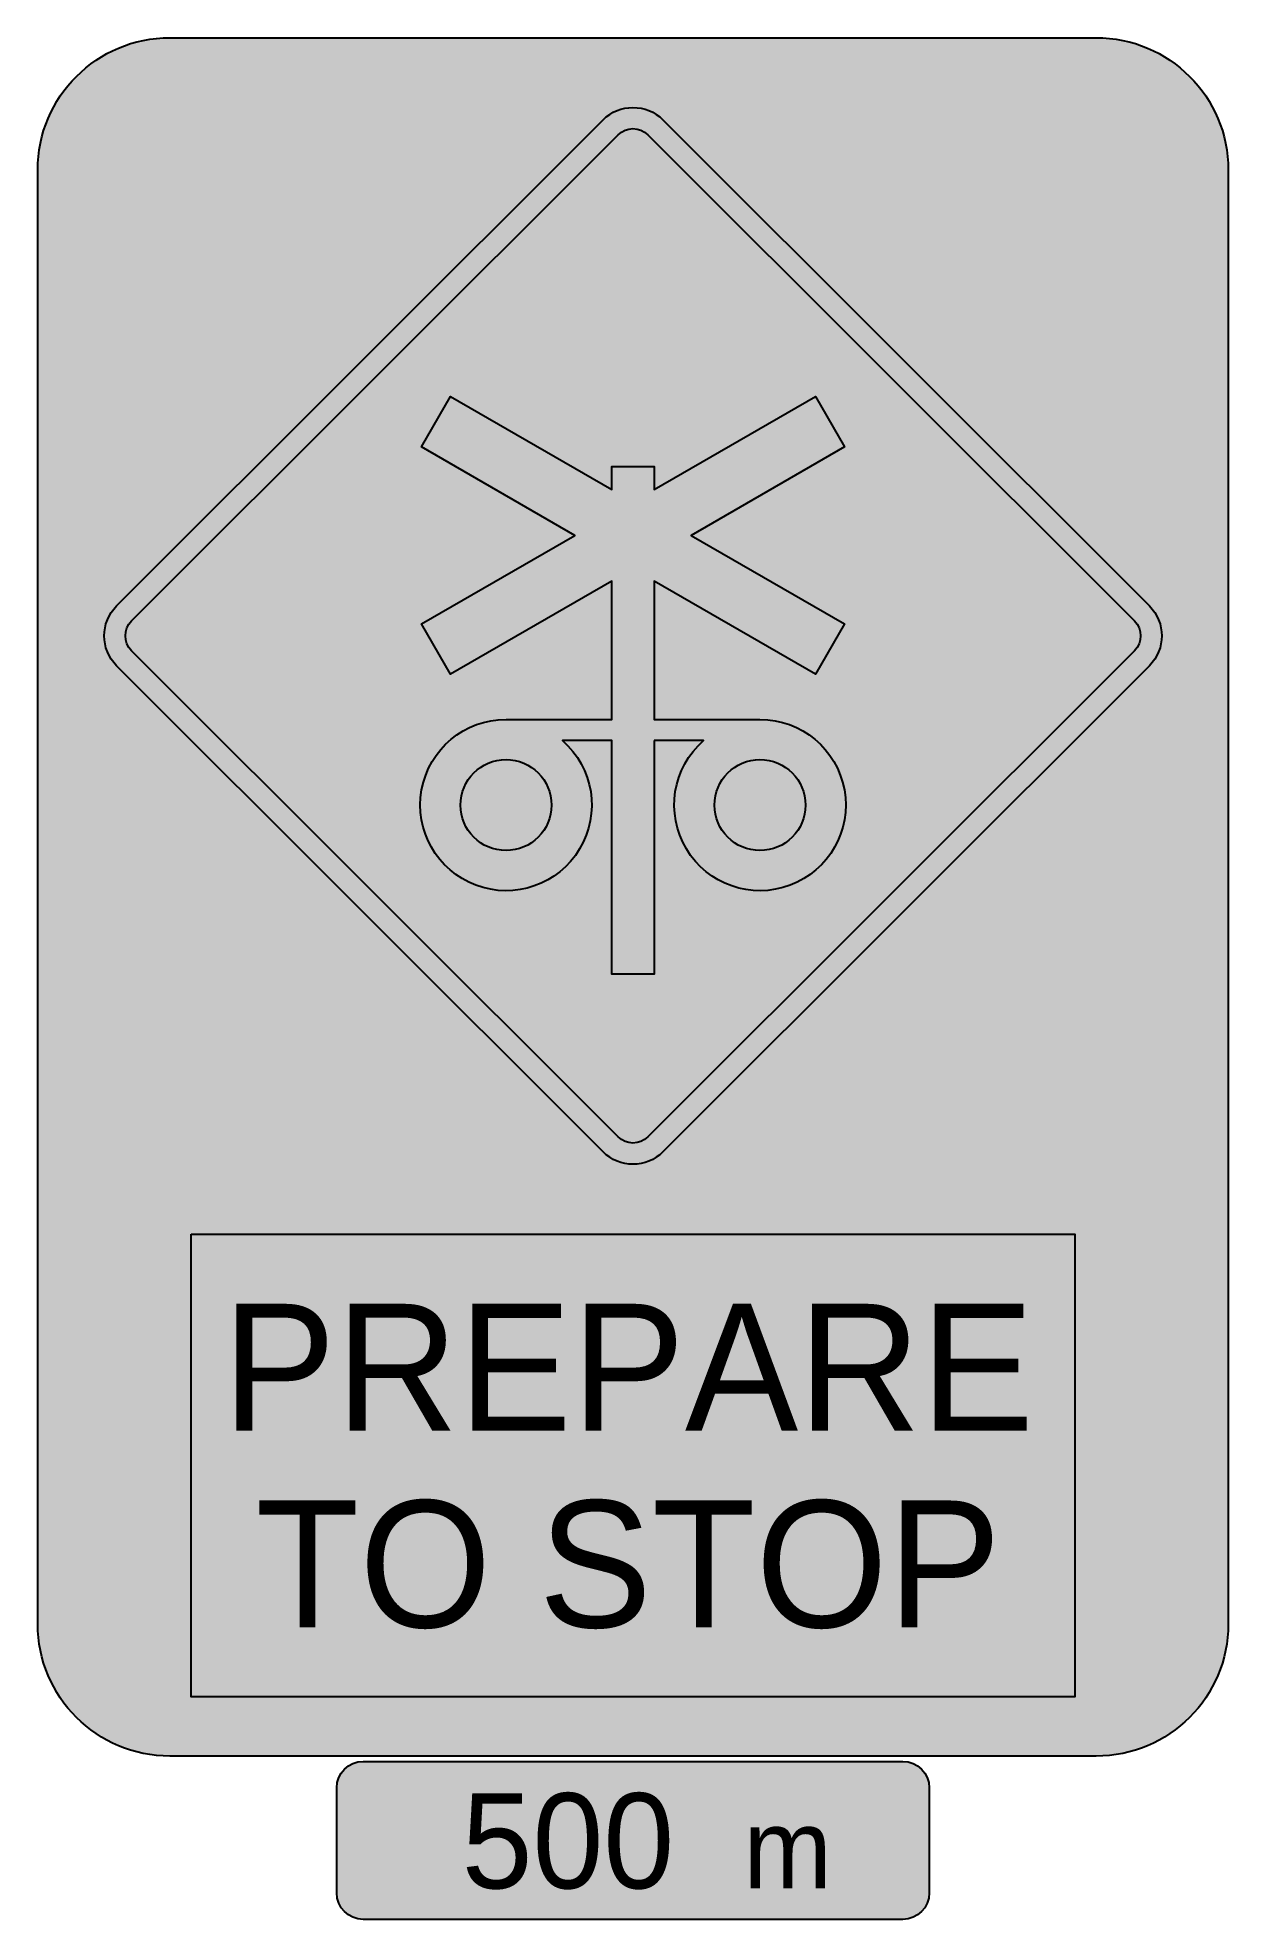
# Model space of a CAD drawing. Header units: inches. Extents: x 0 to 1125, y 0 to 1779.
import ezdxf
from ezdxf.enums import TextEntityAlignment as Align

# ---------------------------------------------------------------- set-up
doc = ezdxf.new("R2010")
doc.units = ezdxf.units.IN
doc.header["$MEASUREMENT"] = 0
for name, color, linetype, true_color in [('1_SIGNHATCH_BLACK', 7, 'Continuous', 0x000000), ('1_SIGNHATCH_YELLOW', 7, 'Continuous', 0xffff24), ('1_SIGNTEXT_WHITE', 7, 'Continuous', 0xffffff)]:
    doc.layers.add(name, color=color, linetype=linetype, true_color=true_color)
doc.layers.add('1_SIGNHATCH_RED', color=12, linetype='Continuous')
doc.styles.add('Series D', font='fhwa_d2000ex_ttf.ttf')
doc.styles.add('Series E', font='fhwa_e2000ex_ttf.ttf')
doc.styles.add('Series MOD E', font='fhwa_em2000ex_ttf.ttf')

# ---------------------------------------------------------------- blocks, each defined once
blk = doc.blocks.new('*U121')
at = {"layer": '1_SIGNTEXT_WHITE', "style": 'Series D'}
blk.add_attdef('D', text='', height=192, dxfattribs=at).set_placement((0, 0), align=Align.TOP_CENTER)
blk = doc.blocks.new('*U122')
at = {"layer": '1_SIGNTEXT_WHITE', "style": 'Series D'}
blk.add_attdef('D', text='', height=192, dxfattribs=at).set_placement((0, 0), align=Align.TOP_CENTER)
blk = doc.blocks.new('*U123')
at = {"layer": '1_SIGNTEXT_WHITE', "style": 'Series E'}
blk.add_attdef('TEXT', text='', height=144.6428571428571, dxfattribs=at).set_placement((0, -72.32142857142854), align=Align.MIDDLE_CENTER)
blk = doc.blocks.new('*U124')
at = {"layer": '1_SIGNTEXT_WHITE', "style": 'Series MOD E'}
blk.add_attdef('TEXT', text='', height=120.5357142857142, dxfattribs=at).set_placement((0, -60.26785714285712), align=Align.MIDDLE_CENTER)
blk = doc.blocks.new('MR-WAW-4B')
at = {"layer": '1_SIGNHATCH_BLACK'}
h = blk.add_hatch(color=256, dxfattribs=at)
h.dxf.hatch_style = 1
edge = h.paths.add_edge_path(flags=16)
edge.add_line((88.73845660501274, 1227.850468957064), (548.3578643762689, 1687.469876728319))
edge.add_arc((562.5, 1673.327741104588), 20.00000000000032, 45.00000000000051, 134.9999999999995, ccw=False)
edge.add_line((576.6421356237311, 1687.469876728319), (1036.261543394987, 1227.850468957064))
edge.add_arc((1022.119407771255, 1213.708333333332), 20.00000000000097, -44.99999999999949, 44.99999999999949, ccw=False)
edge.add_line((1036.261543394987, 1199.566197709601), (576.6421356237288, 739.9467899383453))
edge.add_arc((562.4999999999989, 754.0889255620755), 19.99999999999871, 225.0000000000005, 314.99999999999955, ccw=False)
edge.add_line((548.3578643762689, 739.9467899383453), (88.73845660501274, 1199.566197709601))
edge.add_arc((102.8805922287445, 1213.708333333332), 20.00000000000097, 135.0000000000005, 224.9999999999995, ccw=False)
edge = h.paths.add_edge_path()
edge.add_line((74.59632098128168, 1241.992604580794), (534.2157287525379, 1701.61201235205))
edge.add_arc((562.5, 1673.327741104588), 40.00000000000048, 45.00000000000023, 134.9999999999998, ccw=False)
edge.add_line((590.7842712474621, 1701.61201235205), (1050.403679018718, 1241.992604580794))
edge.add_arc((1022.119407771256, 1213.708333333332), 40.00000000000041, -44.999999999999886, 44.999999999999886, ccw=False)
edge.add_line((1050.403679018718, 1185.42406208587), (590.7842712474621, 725.8046543146138))
edge.add_arc((562.5, 754.088925562076), 40.00000000000041, 225.0000000000001, 314.9999999999999, ccw=False)
edge.add_line((534.2157287525379, 725.8046543146138), (74.59632098128168, 1185.42406208587))
edge.add_arc((102.8805922287439, 1213.708333333332), 40.00000000000041, 135.0000000000001, 224.9999999999999, ccw=False)
h = blk.add_hatch(color=256, dxfattribs=at)
h.dxf.hatch_style = 1
edge = h.paths.add_edge_path(flags=16)
edge.add_arc((442.5, 1053.708333333332), 43, 0, 360)
edge = h.paths.add_edge_path(flags=16)
edge.add_arc((682.5, 1053.708333333332), 43, 0, 360)
edge = h.paths.add_edge_path()
edge.add_line((582.5, 1114.708333333332), (582.5, 893.7083333333321))
edge.add_line((582.5, 893.7083333333321), (542.5, 893.7083333333321))
edge.add_line((542.5, 893.7083333333321), (542.5, 1114.708333333332))
edge.add_line((542.5, 1114.708333333332), (495.7916503778961, 1114.708333333332))
edge.add_arc((442.4999999999993, 1053.708333333332), 80.99999999999976, -270.00000000000057, 48.858445102844314, ccw=False)
edge.add_line((442.5, 1134.708333333332), (542.5, 1134.708333333332))
edge.add_line((542.5, 1134.708333333332), (542.5, 1265.40706314411))
edge.add_line((542.5, 1265.40706314411), (390.0545381863458, 1177.392634729258))
edge.add_line((390.0545381863458, 1177.392634729258), (362.5545381863458, 1225.024031937403))
edge.add_line((362.5545381863458, 1225.024031937403), (507.5, 1308.708333333332))
edge.add_line((507.5, 1308.708333333332), (362.5545381863458, 1392.392634729261))
edge.add_line((362.5545381863458, 1392.392634729261), (390.0545381863458, 1440.024031937404))
edge.add_line((390.0545381863458, 1440.024031937404), (542.5, 1352.009603522554))
edge.add_line((542.5, 1352.009603522554), (542.5, 1373.708333333332))
edge.add_line((542.5, 1373.708333333332), (582.5, 1373.708333333332))
edge.add_line((582.5, 1373.708333333332), (582.5, 1352.009603522554))
edge.add_line((582.5, 1352.009603522554), (734.945461813652, 1440.024031937404))
edge.add_line((734.945461813652, 1440.024031937404), (762.445461813652, 1392.392634729261))
edge.add_line((762.445461813652, 1392.392634729261), (617.5, 1308.708333333332))
edge.add_line((617.5, 1308.708333333332), (762.445461813652, 1225.024031937403))
edge.add_line((762.445461813652, 1225.024031937403), (734.945461813652, 1177.392634729258))
edge.add_line((734.945461813652, 1177.392634729258), (582.5, 1265.40706314411))
edge.add_line((582.5, 1265.40706314411), (582.5, 1134.708333333332))
edge.add_line((582.5, 1134.708333333332), (682.5, 1134.708333333332))
edge.add_arc((682.5000000000008, 1053.708333333332), 80.99999999999977, -228.85844510284414, 90.00000000000063, ccw=False)
edge.add_line((629.2083496221039, 1114.708333333332), (582.5, 1114.708333333332))
at = {"layer": '1_SIGNHATCH_RED'}
h = blk.add_hatch(color=256, dxfattribs=at)
h.dxf.hatch_style = 1
h.paths.add_polyline_path([(145, 648.0833333333321), (980, 648.0833333333321), (980, 210.5833333333321), (145, 210.5833333333321)])
at = {"layer": '1_SIGNHATCH_YELLOW'}
h = blk.add_hatch(color=256, dxfattribs=at)
h.dxf.hatch_style = 1
edge = h.paths.add_edge_path()
edge.add_line((125, 1779.333333333332), (1000, 1779.333333333332))
edge.add_arc((1000, 1654.333333333332), 125, 0, 90, ccw=False)
edge.add_line((1125, 1654.333333333332), (1125, 279.3333333333321))
edge.add_arc((1000, 279.3333333333321), 125, -90, 0, ccw=False)
edge.add_line((1000, 154.3333333333321), (125, 154.3333333333321))
edge.add_arc((125, 279.3333333333321), 125, 180, 270, ccw=False)
edge.add_line((0, 279.3333333333321), (0, 1654.333333333332))
edge.add_arc((125, 1654.333333333332), 125, 90, 180, ccw=False)
edge = h.paths.add_edge_path(flags=16)
edge.add_line((74.59632098128168, 1241.992604580794), (534.2157287525379, 1701.61201235205))
edge.add_arc((562.5, 1673.327741104588), 40.00000000000048, 45.00000000000023, 134.9999999999998, ccw=False)
edge.add_line((590.7842712474621, 1701.61201235205), (1050.403679018718, 1241.992604580794))
edge.add_arc((1022.119407771256, 1213.708333333332), 40.00000000000041, -44.999999999999886, 44.999999999999886, ccw=False)
edge.add_line((1050.403679018718, 1185.42406208587), (590.7842712474621, 725.8046543146138))
edge.add_arc((562.5, 754.088925562076), 40.00000000000041, 225.0000000000001, 314.9999999999999, ccw=False)
edge.add_line((534.2157287525379, 725.8046543146138), (74.59632098128168, 1185.42406208587))
edge.add_arc((102.8805922287439, 1213.708333333332), 40.00000000000041, 135.0000000000001, 224.9999999999999, ccw=False)
h.paths.add_polyline_path([(145, 648.0833333333321), (980, 648.0833333333321), (980, 210.5833333333321), (145, 210.5833333333321)], flags=16)
h = blk.add_hatch(color=256, dxfattribs=at)
h.dxf.hatch_style = 1
edge = h.paths.add_edge_path()
edge.add_line((88.73845660501274, 1227.850468957064), (548.3578643762689, 1687.469876728319))
edge.add_arc((562.5, 1673.327741104588), 20.00000000000032, 45.00000000000051, 134.9999999999995, ccw=False)
edge.add_line((576.6421356237311, 1687.469876728319), (1036.261543394987, 1227.850468957064))
edge.add_arc((1022.119407771255, 1213.708333333332), 20.00000000000097, -44.99999999999949, 44.99999999999949, ccw=False)
edge.add_line((1036.261543394987, 1199.566197709601), (576.6421356237288, 739.9467899383453))
edge.add_arc((562.4999999999989, 754.0889255620755), 19.99999999999871, 225.0000000000005, 314.99999999999955, ccw=False)
edge.add_line((548.3578643762689, 739.9467899383453), (88.73845660501274, 1199.566197709601))
edge.add_arc((102.8805922287445, 1213.708333333332), 20.00000000000097, 135.0000000000005, 224.9999999999995, ccw=False)
h = blk.add_hatch(color=256, dxfattribs=at)
h.dxf.hatch_style = 1
h.paths.add_polyline_path([(842.4999999999991, 124.3333333333321, 0.4142135623730951), (817.4999999999991, 149.3333333333321), (307.4999999999991, 149.3333333333321, 0.4142135623730951), (282.4999999999991, 124.3333333333321), (282.4999999999991, 25, 0.4142135623730951), (307.4999999999991, 0), (817.4999999999991, 0, 0.4142135623730951), (842.4999999999991, 25)])
for points in [[(125, 1779.333333333332), (1000, 1779.333333333332, -0.414213562373095), (1125, 1654.333333333332), (1125, 279.3333333333321, -0.414213562373095), (1000, 154.3333333333321), (125, 154.3333333333321, -0.414213562373095), (0, 279.3333333333321), (0, 1654.333333333332, -0.414213562373095)], [(74.59632098128168, 1241.992604580794), (534.2157287525379, 1701.61201235205, -0.4142135623730938), (590.7842712474621, 1701.61201235205), (1050.403679018718, 1241.992604580794, -0.4142135623730938), (1050.403679018718, 1185.42406208587), (590.7842712474621, 725.8046543146138, -0.4142135623730939), (534.2157287525379, 725.8046543146138), (74.59632098128168, 1185.42406208587, -0.4142135623730938)], [(88.73845660501274, 1227.850468957064), (548.3578643762689, 1687.469876728319, -0.4142135623730903), (576.6421356237311, 1687.469876728319), (1036.261543394987, 1227.850468957064, -0.4142135623730904), (1036.261543394987, 1199.566197709601), (576.6421356237288, 739.9467899383453, -0.4142135623730904), (548.3578643762689, 739.9467899383453), (88.73845660501274, 1199.566197709601, -0.4142135623730904)], [(582.5, 1114.708333333332), (582.5, 893.7083333333321), (542.5, 893.7083333333321), (542.5, 1114.708333333332), (495.7916503778961, 1114.708333333332, -5.510632413046451), (442.5, 1134.708333333332), (542.5, 1134.708333333332), (542.5, 1265.40706314411), (390.0545381863458, 1177.392634729258), (362.5545381863458, 1225.024031937403), (507.5, 1308.708333333332), (362.5545381863458, 1392.392634729261), (390.0545381863458, 1440.024031937404), (542.5, 1352.009603522554), (542.5, 1373.708333333332), (582.5, 1373.708333333332), (582.5, 1352.009603522554), (734.945461813652, 1440.024031937404), (762.445461813652, 1392.392634729261), (617.5, 1308.708333333332), (762.445461813652, 1225.024031937403), (734.945461813652, 1177.392634729258), (582.5, 1265.40706314411), (582.5, 1134.708333333332), (682.5, 1134.708333333332, -5.510632413046451), (629.2083496221039, 1114.708333333332)], [(282.4999999999991, 25), (282.4999999999991, 124.3333333333321, -0.414213562373095), (307.4999999999991, 149.3333333333321), (817.4999999999991, 149.3333333333321, -0.414213562373095), (842.4999999999991, 124.3333333333321), (842.4999999999991, 25, -0.414213562373095), (817.4999999999991, 0), (307.4999999999991, 0, -0.414213562373095)]]:
    blk.add_lwpolyline(points, format="xyb", close=True)
blk.add_lwpolyline([(145, 648.0833333333321), (980, 648.0833333333321), (980, 210.5833333333321), (145, 210.5833333333321)], close=True)
for centre in [(442.5, 1053.708333333332), (682.5, 1053.708333333332)]:
    blk.add_circle(centre, 43)
for name, p, xscale, yscale, zscale, values in [('*U121', (558.0629928185454, 582.0833333333321), 0.625, 0.625, 0.625, {'D': 'PREPARE'}), ('*U122', (558.0629928185454, 396.0833333333321), 0.625, 0.625, 0.625, {'D': 'TO STOP'}), ('*U123', (501.0249750230369, 119.3333333333321), 0.6222222222222225, 0.6222222222222225, 0.6222222222222225, {'TEXT': '500'}), ('*U124', (708.6476530836808, 104.3333333333321), 0.6222222222222225, 0.6222222222222225, 0.6222222222222225, {'TEXT': 'm'})]:
    blk.add_blockref(name, p, dxfattribs=dict(xscale=xscale, yscale=yscale, zscale=zscale)).add_auto_attribs(values)

msp = doc.modelspace()

# ---------------------------------------------------------------- block references
msp.add_blockref('MR-WAW-4B', (0, 0))

doc.saveas('drawing.dxf')
